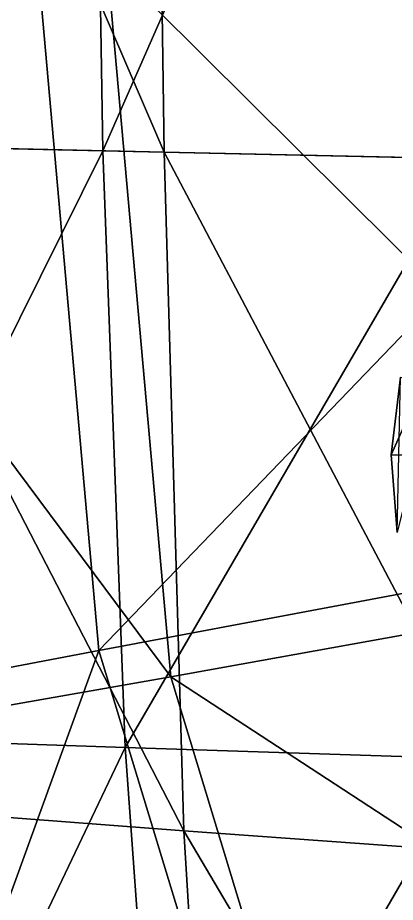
# Model space of a CAD drawing. Extents: x -23.6 to 25, y -17.9 to 25.9.
# Drawn here: x -12.949 to -11.564, y -3.789 to -0.543 of the extents above; entities that cross this region are included whole.
import ezdxf

# ---------------------------------------------------------------- set-up
doc = ezdxf.new("R2010")
doc.units = 0

msp = doc.modelspace()

# ---------------------------------------------------------------- linework, layer by layer
at = {"layer": 'Corps0', "color": 7}
for points in [[(-14.87951, -0.30291, -35.3543), (-12.87701, -0.33264, -38.50616), (-14.61761, -3.23968, -35.35821)], [(-12.62274, -0.32952, -1.05297), (-14.36364, -0.30474, -4.83721), (-12.388, -2.96124, -1.05645)], [(-14.09985, -3.26214, -4.84112), (-12.388, -2.96124, -1.05645), (-14.36364, -0.30474, -4.83721)], [(-12.65112, -2.86492, -38.50952), (-14.61761, -3.23968, -35.35821), (-12.87701, -0.33264, -38.50616)], [(-12.87701, -0.33264, -38.50616), (-10.25341, -0.37139, -40.91052), (-12.65112, -2.86492, -38.50952)], [(-10.56701, -0.359, 2.14178), (-12.62274, -0.32952, -1.05297), (-10.34515, -2.59387, 2.13848)], [(-12.388, -2.96124, -1.05645), (-10.34515, -2.59387, 2.13848), (-12.62274, -0.32952, -1.05297)], [(-10.07421, -2.38043, -40.91314), (-12.65112, -2.86492, -38.50952), (-10.25341, -0.37139, -40.91052)], [(-12.65112, -2.86492, -38.50952), (-10.07421, -2.38043, -40.91314), (-11.93188, -5.23315, -38.52008)], [(-9.50354, -4.25939, -40.92156), (-11.93188, -5.23315, -38.52008), (-10.07421, -2.38043, -40.91314)], [(-10.34515, -2.59387, 2.13848), (-12.388, -2.96124, -1.05645), (-9.73022, -4.69799, 2.12945)], [(-14.61761, -3.23968, -35.35821), (-12.65112, -2.86492, -38.50952), (-13.78344, -5.98638, -35.37048)], [(-11.93188, -5.23315, -38.52008), (-13.78344, -5.98638, -35.37048), (-12.65112, -2.86492, -38.50952)], [(-12.388, -2.96124, -1.05645), (-14.09985, -3.26214, -4.84112), (-11.64056, -5.4226, -1.06738)], [(-11.64056, -5.4226, -1.06738), (-9.73022, -4.69799, 2.12945), (-12.388, -2.96124, -1.05645)], [(-13.25982, -6.02813, -4.85339), (-11.64056, -5.4226, -1.06738), (-14.09985, -3.26214, -4.84112)]]:
    msp.add_3dface(points, dxfattribs=at)
at = {"layer": 'Jambe_g12', "color": 2}
for points in [[(-11.54516, -1.86248, -37.93341), (-11.45367, -1.86523, -42.25659), (-11.57958, -2.14678, -37.93395)], [(-11.57958, -2.14678, -37.93395), (-11.55792, -2.43218, -37.93334), (-11.54516, -1.86248, -37.93341)], [(-11.48809, -2.14953, -42.25714), (-11.57958, -2.14678, -37.93395), (-11.45367, -1.86523, -42.25659)], [(-11.57958, -2.14678, -37.93395), (-11.48809, -2.14953, -42.25714), (-11.55792, -2.43218, -37.93334)]]:
    msp.add_3dface(points, dxfattribs=at)
at = {"layer": 'Pied_g14', "color": 2}
for points in [[(-13.93658, 2.1029, -44.51306), (-13.84234, -1.00433, -44.89886), (-12.68658, 2.05731, -43.93359)], [(-12.63677, -1.03137, -44.34295), (-12.68658, 2.05731, -43.93359), (-13.84234, -1.00433, -44.89886)], [(-12.68658, 2.05731, -43.93359), (-12.63677, -1.03137, -44.34295), (-11.30047, 2.0097, -43.552)], [(-13.64056, -1.00866, -54.42242), (-13.72839, 2.02044, -54.38378), (-12.41253, -1.03619, -54.92675)], [(-12.45489, 1.95715, -54.90625), (-12.41253, -1.03619, -54.92675), (-13.72839, 2.02044, -54.38378)], [(-11.29962, -1.06134, -43.9793), (-11.30047, 2.0097, -43.552), (-12.63677, -1.03137, -44.34295)], [(-12.41253, -1.03619, -54.92675), (-12.45489, 1.95715, -54.90625), (-11.06121, -1.06652, -55.23339)], [(-11.05364, 1.89129, -55.22381), (-11.06121, -1.06652, -55.23339), (-12.45489, 1.95715, -54.90625)], [(-13.84234, -1.00433, -44.89886), (-13.70452, -3.182, -44.94519), (-12.63677, -1.03137, -44.34295)], [(-12.55468, -3.22064, -44.39642), (-12.63677, -1.03137, -44.34295), (-13.70452, -3.182, -44.94519)], [(-13.51068, -3.43701, -54.36126), (-13.64056, -1.00866, -54.42242), (-12.33978, -3.52703, -54.86077)], [(-12.41253, -1.03619, -54.92675), (-12.33978, -3.52703, -54.86077), (-13.64056, -1.00866, -54.42242)], [(-12.63677, -1.03137, -44.34295), (-12.55468, -3.22064, -44.39642), (-11.29962, -1.06134, -43.9793)], [(-12.33978, -3.52703, -54.86077), (-12.41253, -1.03619, -54.92675), (-11.05145, -3.61907, -55.16497)], [(-11.06121, -1.06652, -55.23339), (-11.05145, -3.61907, -55.16497), (-12.41253, -1.03619, -54.92675)], [(-11.27929, -3.26214, -44.03784), (-11.29962, -1.06134, -43.9793), (-12.55468, -3.22064, -44.39642)], [(-13.70452, -3.182, -44.94519), (-13.48504, -5.17266, -45.23168), (-12.55468, -3.22064, -44.39642)], [(-12.41113, -5.21667, -44.70806), (-12.55468, -3.22064, -44.39642), (-13.48504, -5.17266, -45.23168)], [(-12.55468, -3.22064, -44.39642), (-12.41113, -5.21667, -44.70806), (-11.27929, -3.26214, -44.03784)], [(-11.21984, -5.26312, -44.36621), (-11.27929, -3.26214, -44.03784), (-12.41113, -5.21667, -44.70806)], [(-13.30279, -5.54486, -54.22448), (-13.51068, -3.43701, -54.36126), (-12.20935, -5.66394, -54.70202)], [(-12.33978, -3.52703, -54.86077), (-12.20935, -5.66394, -54.70202), (-13.51068, -3.43701, -54.36126)], [(-12.20935, -5.66394, -54.70202), (-12.33978, -3.52703, -54.86077), (-11.00628, -5.78448, -54.99316)], [(-11.05145, -3.61907, -55.16497), (-11.00628, -5.78448, -54.99316), (-12.33978, -3.52703, -54.86077)]]:
    msp.add_3dface(points, dxfattribs=at)

doc.saveas('drawing.dxf')
